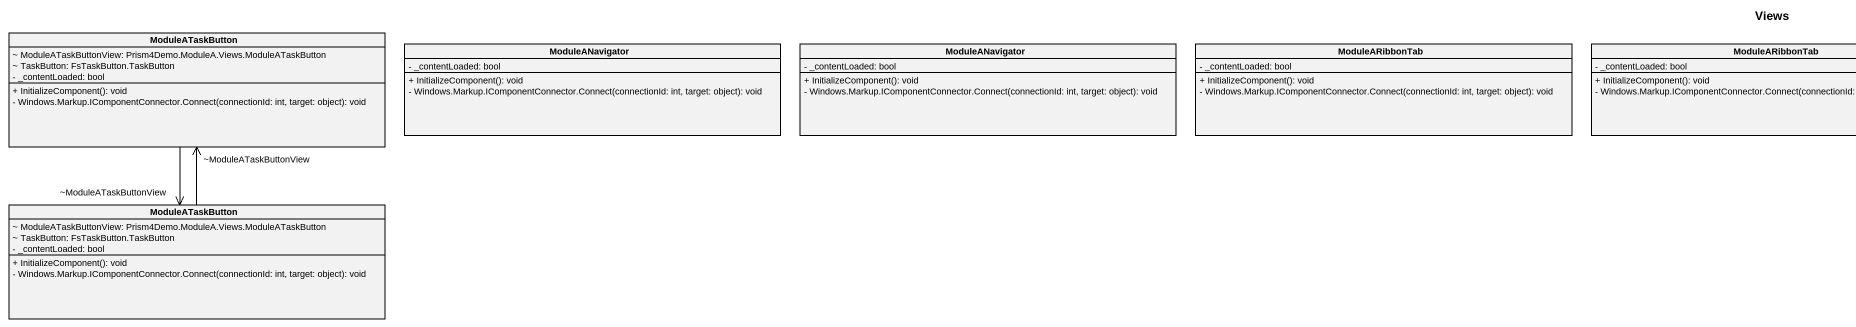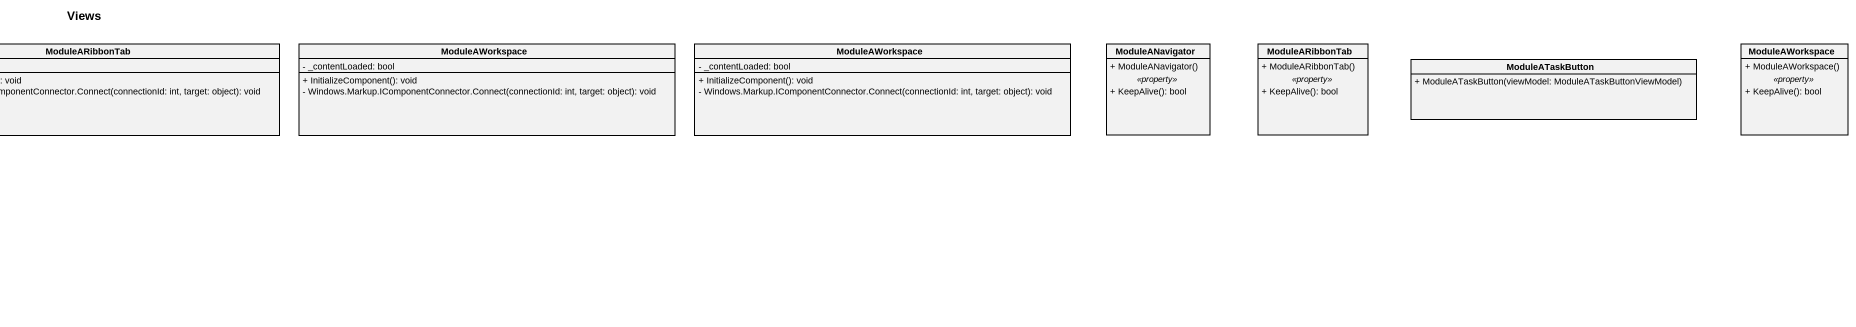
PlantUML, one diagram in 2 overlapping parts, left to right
@startuml
title Views
hide circle
hide empty members
skinparam classAttributeIconSize 0
class ModuleATaskButton {
  ~ ModuleATaskButtonView: Prism4Demo.ModuleA.Views.ModuleATaskButton
  ~ TaskButton: FsTaskButton.TaskButton
  - _contentLoaded: bool
  + InitializeComponent(): void
  - Windows.Markup.IComponentConnector.Connect(connectionId: int, target: object): void
}
class ModuleANavigator {
  - _contentLoaded: bool
  + InitializeComponent(): void
  - Windows.Markup.IComponentConnector.Connect(connectionId: int, target: object): void
}
class "ModuleANavigator" as ModuleANavigator_2 {
  - _contentLoaded: bool
  + InitializeComponent(): void
  - Windows.Markup.IComponentConnector.Connect(connectionId: int, target: object): void
}
class ModuleARibbonTab {
  - _contentLoaded: bool
  + InitializeComponent(): void
  - Windows.Markup.IComponentConnector.Connect(connectionId: int, target: object): void
}
class "ModuleARibbonTab" as ModuleARibbonTab_2 {
  - _contentLoaded: bool
  + InitializeComponent(): void
  - Windows.Markup.IComponentConnector.Connect(connectionId: int, target: object): void
}
class ModuleAWorkspace {
  - _contentLoaded: bool
  + InitializeComponent(): void
  - Windows.Markup.IComponentConnector.Connect(connectionId: int, target: object): void
}
class "ModuleAWorkspace" as ModuleAWorkspace_2 {
  - _contentLoaded: bool
  + InitializeComponent(): void
  - Windows.Markup.IComponentConnector.Connect(connectionId: int, target: object): void
}
class "ModuleANavigator" as ModuleANavigator_3 {
  + ModuleANavigator()
  .. <<property>> ..
  + KeepAlive(): bool
}
class "ModuleARibbonTab" as ModuleARibbonTab_3 {
  + ModuleARibbonTab()
  .. <<property>> ..
  + KeepAlive(): bool
}
class "ModuleATaskButton" as ModuleATaskButton_2 {
  + ModuleATaskButton(viewModel: ModuleATaskButtonViewModel)
}
class "ModuleAWorkspace" as ModuleAWorkspace_3 {
  + ModuleAWorkspace()
  .. <<property>> ..
  + KeepAlive(): bool
}
class "ModuleATaskButton" as ModuleATaskButton_3 {
  ~ ModuleATaskButtonView: Prism4Demo.ModuleA.Views.ModuleATaskButton
  ~ TaskButton: FsTaskButton.TaskButton
  - _contentLoaded: bool
  + InitializeComponent(): void
  - Windows.Markup.IComponentConnector.Connect(connectionId: int, target: object): void
}
ModuleATaskButton --> "~ModuleATaskButtonView" ModuleATaskButton_3
ModuleATaskButton_3 -up-> "~ModuleATaskButtonView" ModuleATaskButton
@enduml
